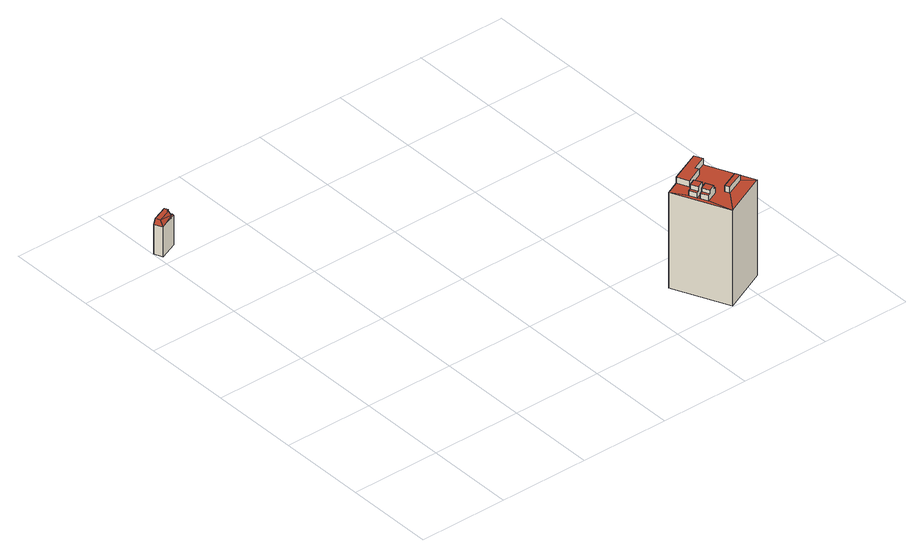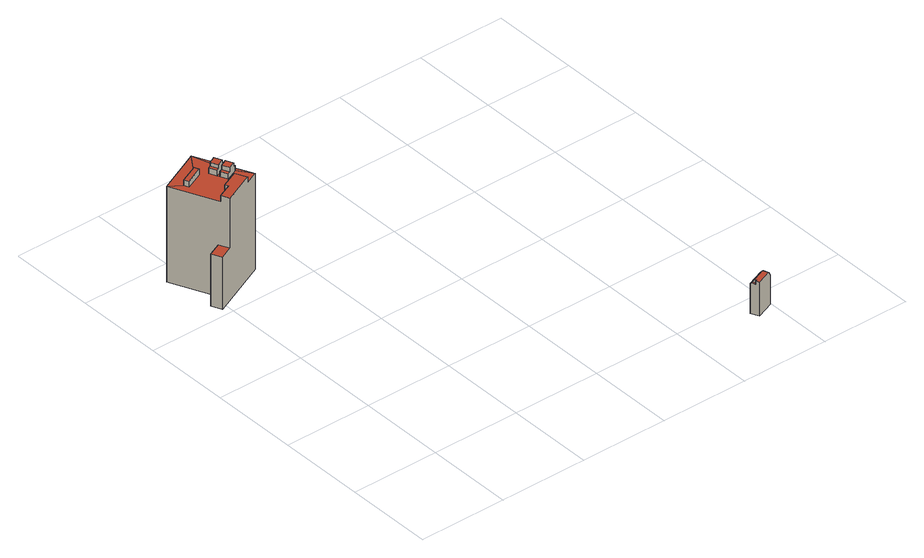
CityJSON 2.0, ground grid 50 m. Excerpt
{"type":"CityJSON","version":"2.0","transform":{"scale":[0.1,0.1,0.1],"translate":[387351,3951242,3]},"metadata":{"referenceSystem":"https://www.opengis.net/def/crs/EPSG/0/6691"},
"CityObjects":{
"building1":{"type":"Building","attributes":{"13+区市町村コード+大字・町コード+町・丁目コード":"13101056002","class":"3001","measuredHeight":19.9,"storeysAboveGround":6,"storeysBelowGround":0,"usage":"413","大字・町コード":"56","延べ面積換算係数":"1","町・丁目コード":"2"},"address":[{"country":"日本","locality":"東京都千代田区神田三崎町二丁目"}],"geometry":[{"type":"Solid","lod":"2","boundaries":[[[[0,1,2,3]],[[4,5,6]],[[5,7,8,6]],[[4,9,10,5]],[[11,4,6]],[[12,13,14,6,8]],[[15,16,9,4,11,17]],[[2,1,10,9,16]],[[5,0,3,7]],[[0,5,10,1]],[[11,6,14]],[[17,11,14,13]],[[7,3,2,16,15,12,8]],[[15,17,13,12]]]],"semantics":{"surfaces":[{"type":"GroundSurface"},{"type":"RoofSurface"},{"type":"WallSurface"}],"values":[[0,1,1,1,1,1,1,2,2,2,2,2,2,2]]}}]},
"building2":{"type":"Building","attributes":{"13+区市町村コード+大字・町コード+町・丁目コード":"13101047001","class":"3002","measuredHeight":61.8,"storeysAboveGround":14,"storeysBelowGround":0,"usage":"422","大字・町コード":"47","延べ面積換算係数":"1","町・丁目コード":"1"},"address":[{"country":"日本","locality":"東京都千代田区西神田一丁目"}],"geometry":[{"type":"Solid","lod":"2","boundaries":[[[[18,19,20,21,22,23]],[[24,25,26,27,28,29]],[[30,31,32,33]],[[34,35,36,37]],[[38,39,40,41]],[[26,42,43,27]],[[44,45,46,47]],[[48,49,50,51]],[[52,53,54,55]],[[56,57,58,59,60,61]],[[62,43,42,63,25,24,64,65,66,67,68,69,70,71,72,73,74,29,28]],[[68,67,64,24]],[[75,76,77,78]],[[79,80,81,82]],[[27,32,31,28]],[[29,18,23,24]],[[33,36,35,30]],[[73,56,61,74]],[[30,35,34,51,50,62,28,31]],[[25,41,40,26]],[[39,38,45,44]],[[48,37,36,33,32,27,43,49]],[[39,44,47,52,55,42,26,40]],[[48,51,34,37]],[[62,50,49,43]],[[53,46,45,38,41,25,63,54]],[[53,52,47,46]],[[72,57,56,73]],[[42,55,54,63]],[[79,82,19,18,29,74,61,60]],[[71,58,57,72]],[[64,77,76,65]],[[70,59,58,71]],[[65,76,75,66]],[[24,23,22,68]],[[67,78,77,64]],[[80,21,20,81]],[[66,75,78,67]],[[60,59,70,69,68,22,21,80,79]],[[81,20,19,82]]]],"semantics":{"surfaces":[{"type":"GroundSurface"},{"type":"RoofSurface"},{"type":"WallSurface"}],"values":[[0,1,1,1,1,1,1,1,1,1,1,1,1,1,2,2,2,2,2,2,2,2,2,2,2,2,2,2,2,2,2,2,2,2,2,2,2,2,2,2]]}}]}
},
"vertices":[
[26,2053,3],[6,2100,3],[105,2141,3],[125,2095,3],[32,2078,202],[26,2053,178],[110,2096,183],[125,2095,178],[122,2101,183],[20,2106,202],[6,2100,178],[105,2108,202],[114,2121,183],[102,2116,183],[105,2108,183],[114,2121,202],[105,2141,202],[102,2116,202],
[1706,309,6],[2034,458,6],[2060,400,6],[1983,365,6],[2096,116,6],[1846,2,6],[1846,2,569],[1808,133,569],[1789,174,569],[1783,188,569],[1764,228,569],[1706,309,569],[1777,234,599],[1764,228,599],[1783,188,599],[1795,194,599],[1815,252,624],[1777,234,624],[1795,194,624],[1834,212,624],[1821,139,601],[1802,180,601],[1789,174,601],[1808,133,601],[1856,205,569],[1850,219,569],[1802,180,623],[1821,139,623],[1860,157,623],[1841,198,623],[1834,212,599],[1850,219,599],[1831,259,599],[1815,252,599],[1841,198,601],[1860,157,601],[1875,164,601],[1856,205,601],[1812,280,605],[1908,323,605],[1899,342,605],[1978,377,605],[1957,423,605],[1783,344,605],[1831,259,569],[1875,164,569],[1927,119,569],[1916,144,569],[2017,189,569],[2029,164,569],[2096,116,569],[1983,365,569],[1978,377,569],[1899,342,569],[1908,323,569],[1812,280,569],[1783,344,569],[2017,189,603],[1916,144,603],[1927,119,603],[2029,164,603],[1957,423,311],[1983,365,311],[2060,400,311],[2034,458,311]
]}
